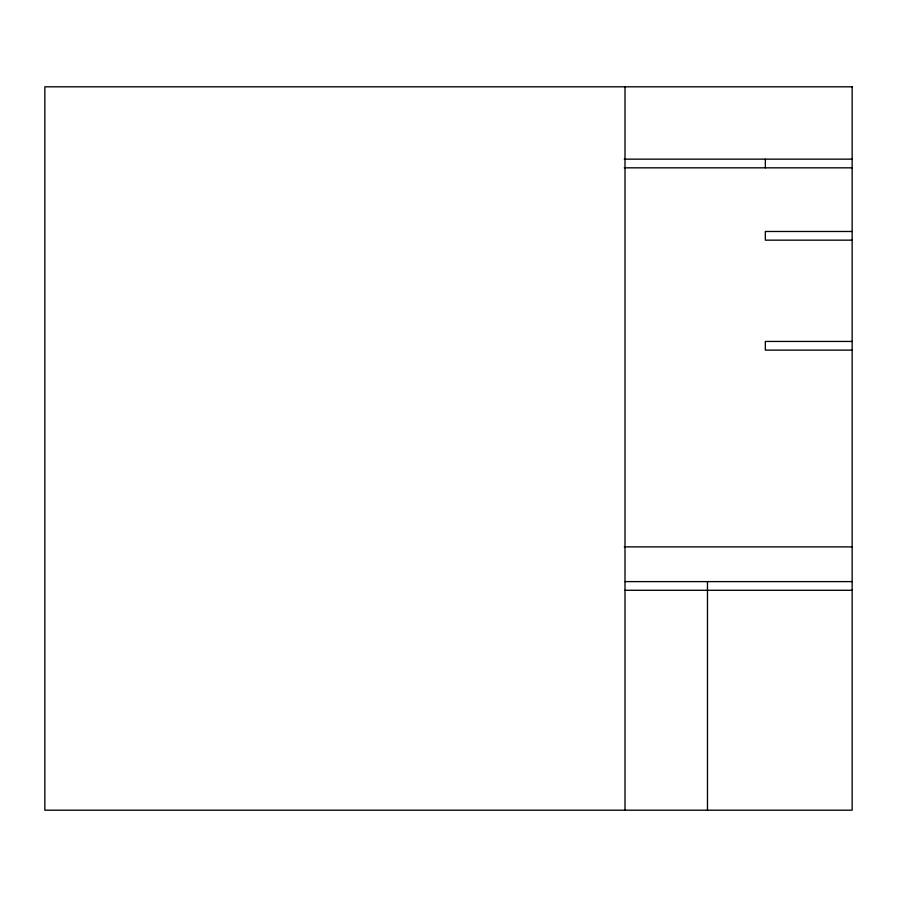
<?xml version="1.0" encoding="UTF-8"?>
<svg xmlns="http://www.w3.org/2000/svg" width="897" height="897" viewBox="0 0 897 897"><rect width="100%" height="100%" fill="white"/><g stroke="black" fill="none" stroke-linecap="round" stroke-linejoin="round"><path stroke-width="1.35" d="M624.267 159.15L852.15 159.15M624.267 167.829L852.15 167.829M852.15 231.482L765.343 231.482L765.343 240.161L852.15 240.161M852.15 341.443L765.343 341.443L765.343 350.122L852.15 350.122M624.267 546.878L852.15 546.878M625.052 581.604L852.15 581.604M625.052 590.282L852.15 590.282M765.343 159.15L765.343 167.829M707.475 581.604L707.475 810.193M625.007 86.807L625.007 810.193M852.15 86.807L44.85 86.807L44.85 810.193L852.15 810.193L852.15 86.807"/></g></svg>
